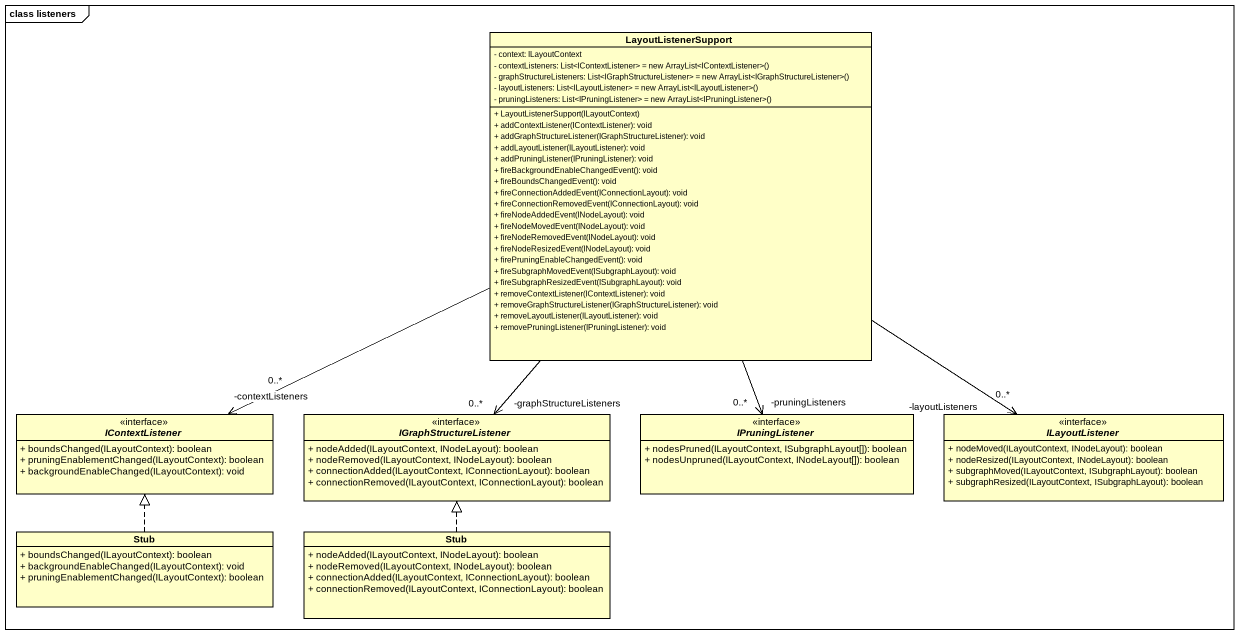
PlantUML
@startuml
mainframe class listeners
hide circle
hide empty members
skinparam classAttributeIconSize 0
class LayoutListenerSupport #FFFFC8 {
  - context: ILayoutContext
  {field} - contextListeners: List<IContextListener> = new ArrayList<IContextListener>()
  {field} - graphStructureListeners: List<IGraphStructureListener> = new ArrayList<IGraphStructureListener>()
  {field} - layoutListeners: List<ILayoutListener> = new ArrayList<ILayoutListener>()
  {field} - pruningListeners: List<IPruningListener> = new ArrayList<IPruningListener>()
  + LayoutListenerSupport(ILayoutContext)
  + addContextListener(IContextListener): void
  + addGraphStructureListener(IGraphStructureListener): void
  + addLayoutListener(ILayoutListener): void
  + addPruningListener(IPruningListener): void
  + fireBackgroundEnableChangedEvent(): void
  + fireBoundsChangedEvent(): void
  + fireConnectionAddedEvent(IConnectionLayout): void
  + fireConnectionRemovedEvent(IConnectionLayout): void
  + fireNodeAddedEvent(INodeLayout): void
  + fireNodeMovedEvent(INodeLayout): void
  + fireNodeRemovedEvent(INodeLayout): void
  + fireNodeResizedEvent(INodeLayout): void
  + firePruningEnableChangedEvent(): void
  + fireSubgraphMovedEvent(ISubgraphLayout): void
  + fireSubgraphResizedEvent(ISubgraphLayout): void
  + removeContextListener(IContextListener): void
  + removeGraphStructureListener(IGraphStructureListener): void
  + removeLayoutListener(ILayoutListener): void
  + removePruningListener(IPruningListener): void
}
interface IContextListener #FFFFC8 {
  + boundsChanged(ILayoutContext): boolean
  + pruningEnablementChanged(ILayoutContext): boolean
  + backgroundEnableChanged(ILayoutContext): void
}
interface IGraphStructureListener #FFFFC8 {
  + nodeAdded(ILayoutContext, INodeLayout): boolean
  + nodeRemoved(ILayoutContext, INodeLayout): boolean
  + connectionAdded(ILayoutContext, IConnectionLayout): boolean
  + connectionRemoved(ILayoutContext, IConnectionLayout): boolean
}
interface IPruningListener #FFFFC8 {
  + nodesPruned(ILayoutContext, ISubgraphLayout[]): boolean
  + nodesUnpruned(ILayoutContext, INodeLayout[]): boolean
}
interface ILayoutListener #FFFFC8 {
  + nodeMoved(ILayoutContext, INodeLayout): boolean
  + nodeResized(ILayoutContext, INodeLayout): boolean
  + subgraphMoved(ILayoutContext, ISubgraphLayout): boolean
  + subgraphResized(ILayoutContext, ISubgraphLayout): boolean
}
class Stub #FFFFC8 {
  + boundsChanged(ILayoutContext): boolean
  + backgroundEnableChanged(ILayoutContext): void
  + pruningEnablementChanged(ILayoutContext): boolean
}
class "Stub" as Stub_2 #FFFFC8 {
  + nodeAdded(ILayoutContext, INodeLayout): boolean
  + nodeRemoved(ILayoutContext, INodeLayout): boolean
  + connectionAdded(ILayoutContext, IConnectionLayout): boolean
  + connectionRemoved(ILayoutContext, IConnectionLayout): boolean
}
LayoutListenerSupport -left-> "-contextListeners\n0..*" IContextListener
LayoutListenerSupport --> "-graphStructureListeners\n0..*" IGraphStructureListener
LayoutListenerSupport --> "-pruningListeners\n0..*" IPruningListener
LayoutListenerSupport --> "-layoutListeners\n0..*" ILayoutListener
Stub .up.|> IContextListener
Stub_2 .up.|> IGraphStructureListener
@enduml
